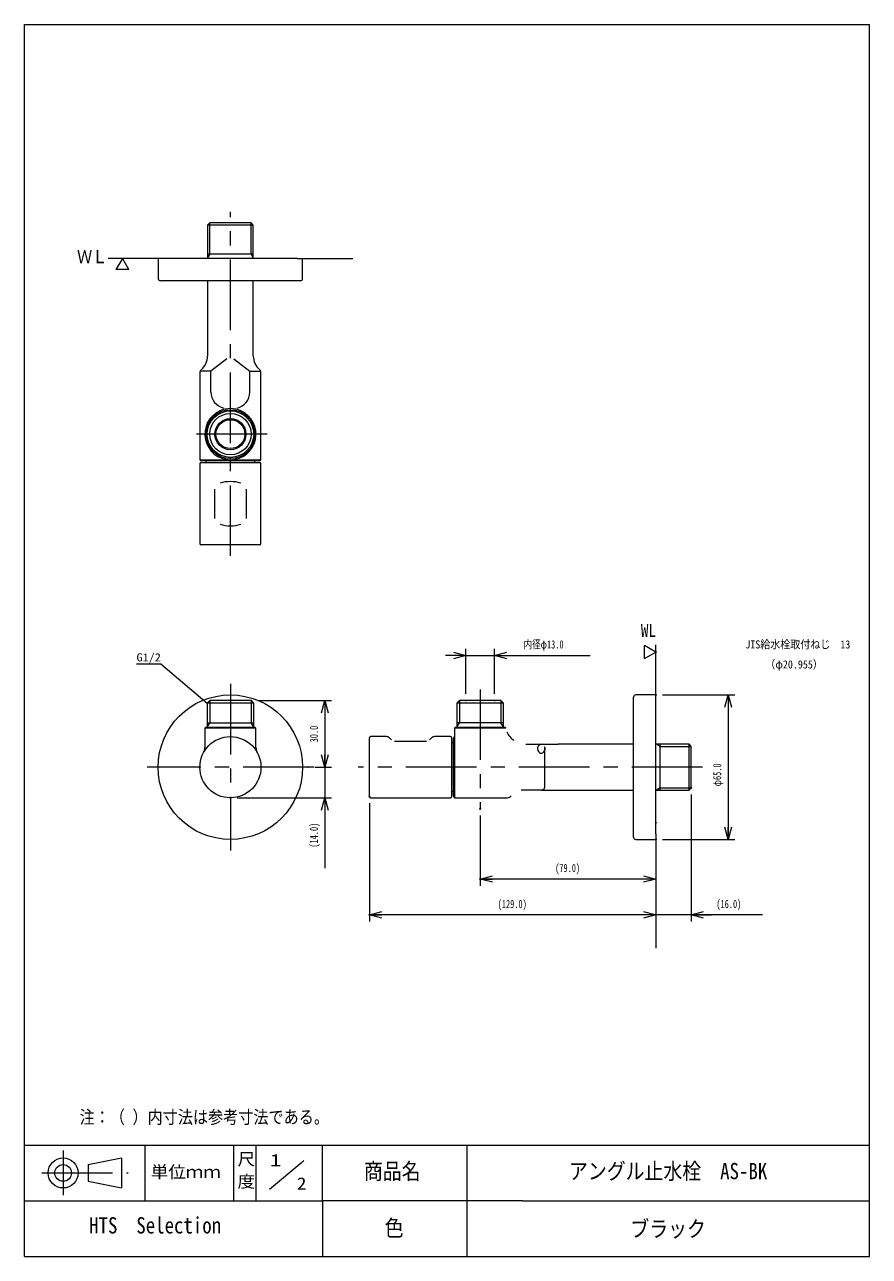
# Model space of a CAD drawing. Units: millimetres, scale not verified. Extents: x -380 to 380, y -554 to 554.
import ezdxf
from ezdxf.enums import TextEntityAlignment as Align

# ---------------------------------------------------------------- set-up
doc = ezdxf.new("R2010")
doc.units = ezdxf.units.MM
doc.header["$LTSCALE"] = 2
doc.header["$PDMODE"] = 32
doc.header["$PDSIZE"] = 0.8
doc.linetypes.add('USER2', pattern=[50.8, 31.75, -6.35, 6.35, -6.35])
doc.layers.add('0-0_0', color=7, linetype='Continuous', lineweight=15)
doc.layers.add('0-2_CLASS1', color=7, linetype='Continuous', lineweight=15)
doc.styles.add('ＭＳ ゴシック', font='')
doc.styles.get('ＭＳ ゴシック').set_extended_font_data('MS Gothic')

# ---------------------------------------------------------------- blocks, each defined once
blk = doc.blocks.new('_OPEN30')
at = {"layer": '0-0_0'}
blk.add_line((0, 0), (-4, 0), dxfattribs=at)
blk.add_lwpolyline([(-4, 1.0718), (0, 0), (-4, -1.0718)], dxfattribs=at)

msp = doc.modelspace()

# ---------------------------------------------------------------- linework, layer by layer
at = {"layer": '0-0_0', "linetype": 'USER2'}
for p, q in [((-194.859, 76.026), (-194.859, 385.626)), ((-161.859, 185.626), (-227.859, 185.626)), ((-194.859, -38.974), (-194.859, -188.974)), ((29.796, -43.974), (29.796, -151.474)), ((-119.859, -113.974), (-269.859, -113.974)), ((229.796, -113.974), (-79.804, -113.974))]:
    msp.add_line(p, q, dxfattribs=at)
at = {"layer": '0-0_0'}
for p, q in [((-213.49, 375.626), (-215.459, 373.657)), ((-215.459, 373.657), (-215.459, 343.626)), ((-194.859, 373.657), (-215.459, 373.657)), ((-194.859, 375.626), (-213.49, 375.626)), ((-213.49, 347.626), (-213.49, 375.626)), ((-176.228, 375.626), (-194.859, 375.626)), ((-174.259, 373.657), (-194.859, 373.657)), ((-174.259, 373.657), (-176.228, 375.626)), ((-176.228, 347.626), (-176.228, 375.626)), ((-174.259, 343.626), (-174.259, 373.657)), ((-254.859, 343.626), (-304.859, 343.626)), ((-259.859, 343.626), (-259.859, 325.626)), ((-194.859, 343.626), (-254.859, 343.626)), ((-174.259, 347.626), (-215.459, 347.626)), ((-213.49, 347.626), (-215.459, 344.216)), ((-134.859, 343.626), (-194.859, 343.626)), ((-176.228, 347.626), (-174.259, 344.216)), ((-134.859, 343.626), (-84.859, 343.626)), ((-129.859, 325.626), (-129.859, 343.626)), ((-286.263, 333.626), (-297.81, 333.626)), ((-215.459, 323.626), (-215.459, 255.786)), ((-174.259, 255.786), (-174.259, 323.626)), ((-198.021, 253.336), (-212.359, 242.226)), ((-191.697, 253.336), (-177.359, 242.226)), ((-222.359, 240.674), (-222.359, 162.626)), ((-212.359, 242.226), (-222.046, 242.226)), ((-212.359, 223.384), (-212.359, 242.226)), ((-177.359, 242.226), (-167.673, 242.226)), ((-177.359, 223.384), (-177.359, 242.226)), ((-211.493, 226.626), (-211.493, 226.626)), ((-178.225, 226.626), (-178.225, 226.626)), ((-222.359, 162.626), (-212.213, 162.626)), ((-222.359, 162.626), (-221.359, 161.626)), ((-222.359, 159.026), (-222.359, 87.026)), ((-168.359, 161.626), (-221.359, 161.626)), ((-221.359, 160.026), (-168.359, 160.026)), ((-216.859, 161.626), (-216.859, 160.026)), ((-212.213, 162.626), (-194.859, 162.626)), ((-194.859, 162.626), (-177.505, 162.626)), ((-172.859, 160.026), (-172.859, 161.626)), ((-168.359, 161.626), (-167.359, 162.626)), ((-167.359, 87.026), (-167.359, 159.026)), ((-208.995, 109.815), (-208.995, 136.237)), ((-180.724, 136.237), (-180.724, 109.815)), ((16.796, -47.974), (16.796, -7.374)), ((42.796, -47.974), (42.796, -7.374)), ((177.796, -16.16), (177.796, -4.613)), ((187.796, -53.974), (187.796, -3.974)), ((16.796, -13.374), (-1.204, -13.374)), ((42.796, -13.374), (60.796, -13.374)), ((-213.49, -53.974), (-215.814, -56.298)), ((-194.859, -53.974), (-213.49, -53.974)), ((-213.49, -53.974), (-213.49, -73.949)), ((-176.228, -53.974), (-194.859, -53.974)), ((-173.904, -56.298), (-176.228, -53.974)), ((-176.228, -53.974), (-176.228, -73.949)), ((-170.228, -53.974), (-103.858, -53.974)), ((-109.858, -53.974), (-109.858, -113.974)), ((11.165, -53.974), (8.841, -56.298)), ((48.427, -53.974), (11.165, -53.974)), ((11.165, -53.974), (11.165, -73.949)), ((50.751, -56.298), (48.427, -53.974)), ((48.427, -53.974), (48.427, -73.949)), ((167.796, -176.974), (167.796, -50.974)), ((187.796, -48.974), (169.796, -48.974)), ((187.796, -173.974), (187.796, -53.974)), ((193.796, -48.974), (258.902, -48.974)), ((252.902, -48.974), (252.902, -178.974)), ((-194.859, -56.298), (-215.814, -56.298)), ((-215.814, -56.298), (-215.814, -77.974)), ((-173.904, -56.298), (-194.859, -56.298)), ((-173.904, -77.974), (-173.904, -56.298)), ((50.751, -56.298), (8.841, -56.298)), ((8.841, -56.298), (8.841, -77.974)), ((50.751, -77.974), (50.751, -56.298)), ((-215.814, -77.974), (-213.49, -73.949)), ((-215.814, -73.949), (-173.904, -73.949)), ((-173.904, -77.974), (-176.228, -73.949)), ((50.751, -73.949), (8.841, -73.949)), ((8.841, -77.974), (11.165, -73.949)), ((50.751, -77.974), (48.427, -73.949)), ((-216.859, -77.974), (-217.859, -78.974)), ((-171.859, -78.974), (-217.859, -78.974)), ((-217.859, -78.974), (-217.859, -96.151)), ((-216.859, -77.974), (-194.859, -77.974)), ((-194.859, -77.974), (-172.859, -77.974)), ((-171.859, -78.974), (-172.859, -77.974)), ((-171.859, -96.158), (-171.859, -78.974)), ((-69.804, -140.474), (-69.804, -87.474)), ((-54.461, -86.474), (-68.804, -86.474)), ((-49.976, -89.302), (-51.633, -87.646)), ((-15.633, -89.302), (-13.976, -87.646)), ((3.196, -86.474), (-11.148, -86.474)), ((4.196, -87.474), (4.196, -140.474)), ((6.796, -86.474), (5.796, -87.474)), ((5.796, -140.474), (5.796, -87.474)), ((7.796, -77.974), (6.796, -78.974)), ((6.796, -78.974), (6.796, -86.474)), ((50.794, -78.974), (6.796, -78.974)), ((6.796, -86.474), (6.796, -92.641)), ((7.796, -77.974), (51.796, -77.974)), ((52.796, -78.974), (50.794, -78.974)), ((52.796, -78.974), (51.796, -77.974)), ((-179.572, -91.114), (-179.572, -91.114)), ((-171.859, -96.162), (-171.859, -96.162)), ((-47.148, -90.474), (-18.461, -90.474)), ((5.796, -91.974), (4.196, -91.974)), ((6.796, -92.641), (6.796, -141.474)), ((70.796, -93.374), (84.843, -93.374)), ((84.843, -93.374), (99.956, -93.374)), ((87.866, -95.523), (87.866, -132.425)), ((167.796, -93.374), (99.956, -93.374)), ((217.827, -93.374), (187.796, -93.374)), ((191.796, -95.343), (188.385, -93.374)), ((191.796, -134.574), (191.796, -93.374)), ((191.796, -95.343), (219.796, -95.343)), ((217.827, -134.574), (217.827, -93.374)), ((219.796, -95.343), (217.827, -93.374)), ((219.796, -132.605), (219.796, -95.343)), ((-118.859, -113.974), (-103.858, -113.974)), ((191.796, -132.605), (188.385, -134.574)), ((191.796, -132.605), (219.796, -132.605)), ((217.827, -134.574), (219.796, -132.605)), ((-188.859, -141.474), (-103.858, -141.474)), ((-109.858, -141.474), (-109.858, -159.474)), ((-68.804, -141.474), (3.196, -141.474)), ((4.196, -135.974), (5.796, -135.974)), ((5.796, -140.474), (6.796, -141.474)), ((6.796, -141.474), (54.358, -141.474)), ((84.843, -134.574), (66.796, -134.574)), ((84.843, -134.574), (99.956, -134.574)), ((99.956, -134.574), (167.796, -134.574)), ((187.796, -134.574), (217.827, -134.574)), ((219.796, -138.605), (219.796, -252.89)), ((-69.804, -146.474), (-69.804, -252.89)), ((29.796, -157.474), (29.796, -220.547)), ((187.796, -173.974), (187.796, -276.638)), ((169.796, -178.974), (187.796, -178.974)), ((193.796, -178.974), (258.902, -178.974)), ((187.796, -214.547), (29.796, -214.547)), ((187.796, -246.89), (-69.804, -246.89)), ((187.796, -246.89), (169.796, -246.89)), ((219.796, -246.89), (187.796, -246.89)), ((283.818, -246.89), (219.796, -246.89)), ((219.796, -246.89), (237.796, -246.89)), ((-112, -504), (-112, -454)), ((17.82, -454), (17.82, -554)), ((-112, -504), (-112, -554)), ((68, -504), (-112, -504)), ((17.82, -504), (17.82, -554))]:
    msp.add_line(p, q, dxfattribs=at)
for points in [[(-286.263, 333.626), (-292.036, 343.626), (-297.81, 333.626)], [(-131.859, 323.626), (-194.859, 323.626), (-257.859, 323.626)], [(-177.505, 162.626), (-167.359, 162.626), (-167.359, 240.674)], [(-168.359, 86.026), (-194.859, 86.026), (-221.359, 86.026)], [(177.796, -16.16), (187.796, -10.387), (177.796, -4.613)], [(-279.374, -21.041), (-257.556, -21.041), (-215.814, -56.298)], [(16.796, -13.374), (42.796, -13.374), (128.752, -13.374)], [(-109.858, -113.974), (-109.858, -141.474), (-109.858, -204.869)]]:
    msp.add_lwpolyline(points, dxfattribs=at)
for centre, radius in [((-194.859, 185.626), 22), ((-194.859, 185.626), 20.955), ((-194.859, 185.626), 18.631), ((-194.859, 185.626), 14), ((-194.859, 185.626), 13), ((-194.859, -113.974), 65), ((-194.859, -113.974), 27.5)]:
    msp.add_circle(centre, radius, dxfattribs=at)
for centre, radius, start, end in [((-257.859, 325.626), 2, 180, 270), ((-131.859, 325.626), 2, 270, 0), ((-231.459, 255.786), 16, 310.91965, 0), ((-158.259, 255.786), 16, 180, 229.08035), ((-218.359, 240.674), 4, 130.91965, 180), ((-171.359, 240.674), 4, 0, 49.08035), ((-197.701, 223.384), 14.658, 180, 257.37318), ((-192.017, 223.384), 14.658, 282.62682, 0), ((-194.859, 185.626), 23, 114.07719, 65.92281), ((-194.859, 185.626), 23, 90, 114.07719), ((-194.859, 185.626), 23, 65.92281, 90), ((-221.359, 159.026), 1, 90, 180), ((-168.359, 159.026), 1, 0, 90), ((-221.359, 87.026), 1, 180, 270), ((-168.359, 87.026), 1, 270, 0), ((169.796, -50.974), 2, 90, 180), ((-68.804, -87.474), 1, 90, 180), ((-54.461, -90.474), 4, 45, 89.8447), ((-11.148, -90.474), 4, 90.17567, 135), ((3.196, -87.474), 1, 0, 90), ((70.917, -74.773), 18.602, 203.66963, 234.51533), ((-227.856, -96.163), 9.997, 332.05661, 0.0041), ((-161.87, -96.159), 9.99, 180.01889, 208.00647), ((-68.804, -140.474), 1, 180, 270), ((3.196, -140.474), 1, 270, 0), ((54.351, -137.473), 4.001, 270.10852, 327.93585), ((169.796, -176.974), 2, 180, 270)]:
    msp.add_arc(centre, radius, start, end, dxfattribs=at)
for centre, major_axis, ratio, start_param, end_param in [((-194.859, 121.328), (-25.329, 0), 0.854545, 4.33463548, 5.09014248), ((-194.859, 124.724), (-25.329, 0), 0.854545, 1.19304283, 1.94854983), ((84.843, -97.374), (0, 4), 0.852349, 0, 5.1934058), ((84.843, -130.574), (0, 4), 0.852349, 3.14159265, 4.23137216)]:
    msp.add_ellipse(centre, major_axis=major_axis, ratio=ratio, start_param=start_param, end_param=end_param, dxfattribs=at)
for p in [(-292.036, 343.626), (187.796, -10.387), (42.796, -13.374), (-176.228, -53.974), (16.796, -53.974), (42.796, -53.974), (187.796, -48.974), (-124.859, -113.974), (-109.858, -113.974), (219.796, -132.605), (-194.859, -141.474), (-109.858, -141.474), (-69.804, -140.474), (29.796, -151.474), (187.796, -163.974), (187.796, -163.974), (187.796, -178.974), (252.902, -178.974), (29.796, -214.547), (-69.804, -246.89), (187.796, -246.89)]:
    msp.add_point(p, dxfattribs=at)
at = {"layer": '0-2_CLASS1'}
for p, q in [((380, -554), (380, 554)), ((-380, -454), (380, -454)), ((-272, -454), (-272, -504)), ((-192, -454), (-192, -504)), ((-172, -454), (-172, -504)), ((-322.862, -471.5), (-292.862, -465.5)), ((-322.862, -471.5), (-322.862, -486.5)), ((-292.862, -465.5), (-292.862, -492.5)), ((-128.871, -468.059), (-159.684, -493.736)), ((-322.862, -486.5), (-292.862, -492.5)), ((-380, -504), (-112, -504)), ((68, -504), (380, -504)), ((-380, -554), (380, -554))]:
    msp.add_line(p, q, dxfattribs=at)
at = {"layer": '0-2_CLASS1', "linetype": 'USER2'}
for p, q in [((-345.362, -458.707), (-345.362, -499.013)), ((-364.436, -479), (-286.701, -479))]:
    msp.add_line(p, q, dxfattribs=at)
at = {"layer": '0-2_CLASS1'}
msp.add_lwpolyline([(-380, -554), (-380, 554), (380, 554)], dxfattribs=at)
for radius in [13.5, 7.5]:
    msp.add_circle((-345.362, -479), radius, dxfattribs=at)

# ---------------------------------------------------------------- block references
at = {"layer": '0-0_0', "xscale": 2.77, "yscale": 2.77}
for p in [(16.796, -13.374), (187.796, -214.547), (187.796, -246.89), (187.796, -246.89)]:
    msp.add_blockref('_OPEN30', p, dxfattribs=at)
for p, rotation in [((42.796, -13.374), 180), ((-109.858, -53.974), 90), ((252.902, -48.974), 90), ((-109.858, -113.974), 270), ((-109.858, -141.474), 90), ((252.902, -178.974), 270), ((29.796, -214.547), 180), ((-69.804, -246.89), 180), ((219.796, -246.89), 180)]:
    msp.add_blockref('_OPEN30', p, dxfattribs=dict(at, rotation=rotation))

# ---------------------------------------------------------------- texts
at = {"layer": '0-0_0', "style": 'ＭＳ ゴシック'}
for s, height, width, p in [('ＷＬ', 11.73, 0.85, (-332.821, 335.889)), ('WL', 11.73, 0.85, (174.421, -0.257)), ('内径φ13.0', 7.331, 0.75, (68.88, -9.374)), ('JIS給水栓取付ねじ\u300013', 7.331, 0.9, (268.402, -9.374)), ('G1/2', 7.331, 1.1, (-279.374, -21.041)), ('\u3000\u3000（φ20.955）', 7.331, 0.9, (268.402, -27.374)), ('(79.0)', 7.331, 0.75, (97.316, -210.547)), ('(129.0)', 7.331, 0.75, (45.603, -242.89)), ('(16.0)', 7.331, 0.75, (242.338, -242.89)), ('注：（ ）内寸法は参考寸法である。', 11.73, 0.85, (-330.567, -438.081)), ('商品名', 14.66, 0.85, (-74.778, -489.127)), ('HTS\u3000Selection', 14.66, 0.85, (-321.932, -537.821)), ('色', 14.66, 0.85, (-56.119, -540.194)), ('ブラック', 14.66, 0.85, (164.948, -540.949))]:
    msp.add_text(s, height=height, dxfattribs=dict(at, width=width)).set_placement(p, align=Align.BOTTOM_LEFT)
at = {"layer": '0-0_0', "style": 'ＭＳ ゴシック', "width": 0.75}
for s, p in [('30.0', (-113.858, -91.627)), ('φ65.0', (248.902, -131.193)), ('(14.0)', (-113.858, -186.349))]:
    msp.add_text(s, height=7.331, rotation=90, dxfattribs=at).set_placement(p, align=Align.BOTTOM_LEFT)
at = {"layer": '0-2_CLASS1', "style": 'ＭＳ ゴシック'}
for s, height, width, p in [('尺', 11, 1.05, (-188.442, -475.378)), ('1', 11, 1.4, (-159.451, -476.331)), ('単位ｍｍ', 11, 1.05, (-266.504, -486.805)), ('アングル止水栓\u3000AS-BK', 14.66, 0.85, (109.759, -489)), ('度', 11, 1.05, (-188.442, -495.378)), ('2', 11, 1.15, (-135.053, -497.279))]:
    msp.add_text(s, height=height, dxfattribs=dict(at, width=width)).set_placement(p, align=Align.BOTTOM_LEFT)

doc.saveas('drawing.dxf')
